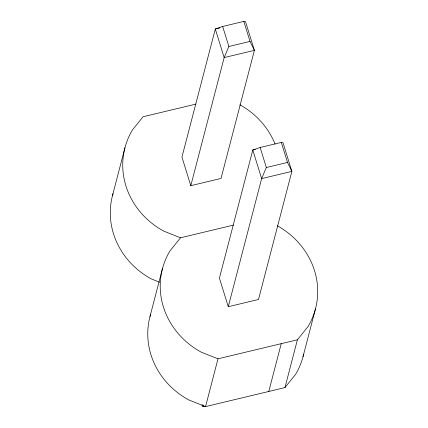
<?xml version="1.0" encoding="UTF-8"?>
<svg xmlns="http://www.w3.org/2000/svg" width="428" height="428" viewBox="0 0 428 428"><rect width="100%" height="100%" fill="white"/><g stroke="black" fill="none" stroke-linecap="round" stroke-linejoin="round"><path stroke-width="0.64" d="M112.516 195.494L124.965 147.703M149.993 316.522L162.442 268.725M190.797 185.677L224.16 57.587L228.862 46.481L222.667 26.466L215.311 28.997L181.943 157.092L190.797 185.677L221.03 178.439L254.393 50.349L245.538 21.764L243.826 21.4L222.667 26.466M202.717 404.824L202.38 406.113L204.092 406.477L205.376 406.172M228.274 306.705L261.642 178.61L266.339 167.503L260.144 147.489L252.788 150.025L219.42 278.114L228.274 306.705L258.507 299.466L291.869 171.371L283.02 142.786L281.303 142.422L260.144 147.489M150.522 314.623A79.105 73.349 14.6 0 0 188.721 399.918L205.558 406.6L218.007 358.803L297.401 339.795L308.058 326.532A79.105 73.349 14.6 0 0 277.333 225.775M268.784 391.46L281.233 343.668M205.558 406.6L284.952 387.591L297.401 339.795M303.035 356.647L315.484 308.856M233.458 225.107L180.53 237.781L169.873 251.049A79.105 73.349 14.6 0 0 201.171 352.121L218.007 358.803M284.952 387.591L295.609 374.323A79.105 73.349 14.6 0 0 303.65 354.09M219.81 27.922L215.311 28.997L224.16 57.587L254.393 50.349L250.027 41.414L243.826 21.4M228.862 46.481L250.027 41.414M195.981 104.084L143.048 116.758L132.391 130.021A79.105 73.349 14.6 0 0 163.694 231.099L180.53 237.781M255.361 149.409L252.788 150.025L261.642 178.61L291.869 171.371L287.504 162.437L281.303 142.422M266.339 167.503L287.504 162.437M203.664 405.808L202.38 406.113L201.984 404.845M159.66 282.234L151.245 278.895A79.105 73.349 14.6 0 1 113.046 193.595M239.857 104.748A79.105 73.349 14.6 0 1 275.102 144.134"/></g></svg>
